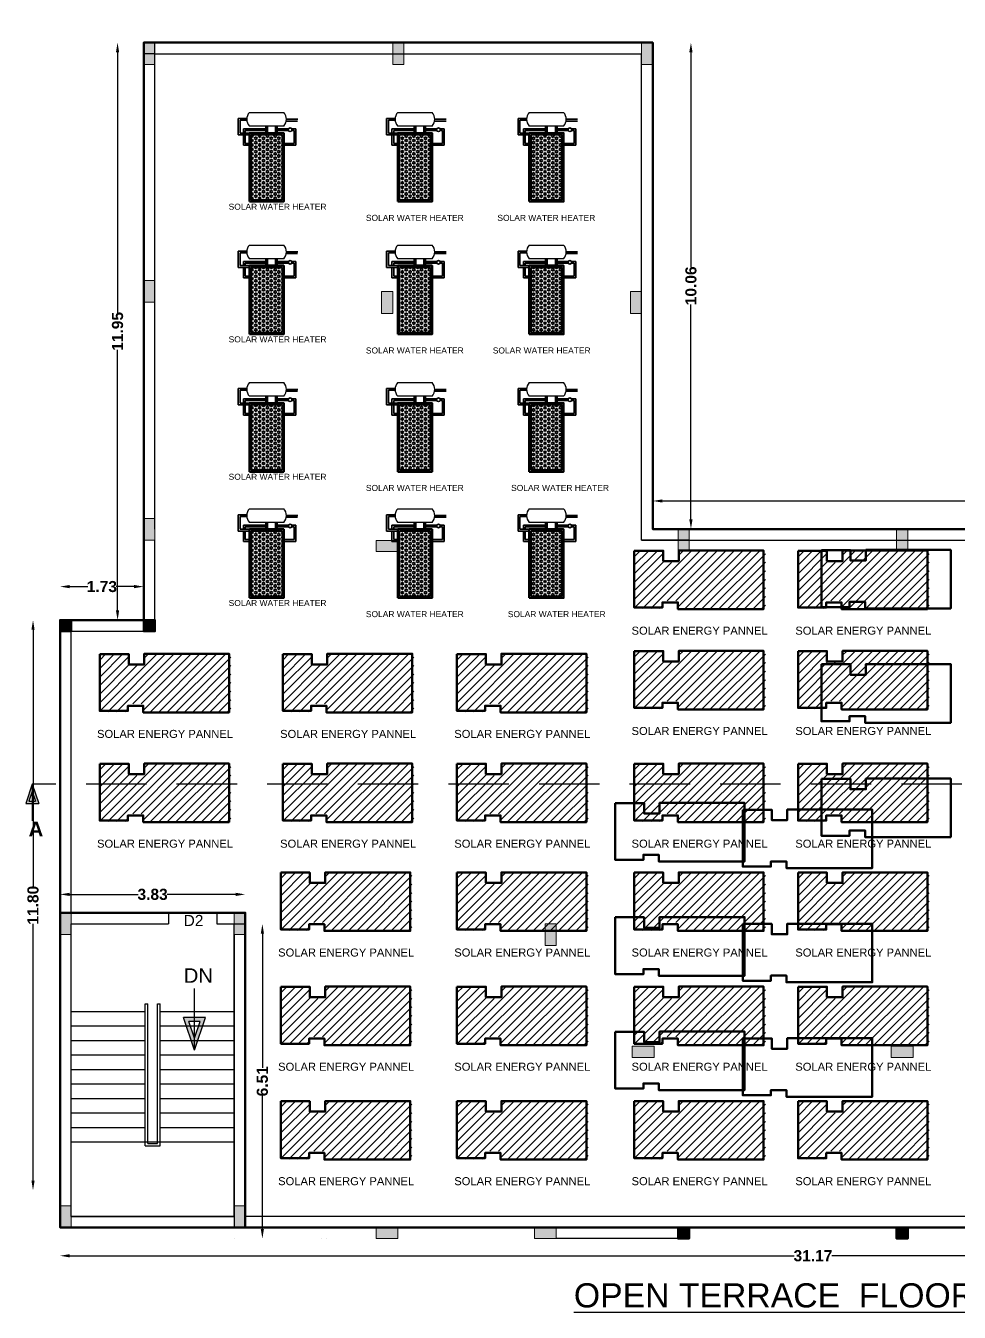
# Model space of a CAD drawing. Header units: metres. Extents: x 515 to 706, y -4 to 163.
# Drawn here: x 605.23 to 624.55, y 122.02 to 148.64 of the extents above; entities that cross this region are included whole.
import ezdxf

# ---------------------------------------------------------------- set-up
doc = ezdxf.new("R2010")
doc.units = ezdxf.units.M
doc.header["$MEASUREMENT"] = 0
doc.linetypes.add('DASHED2', pattern=[0.375, 0.25, -0.125])
for name, color, linetype, lineweight in [('BLK_1_FLR_3_ROOF_AREA', 7, 'Continuous', 30), ('BLK_1_STAIR_HEADROOM', 7, 'Continuous', 30), ('SOLAR_WATER_HEATER', 1, 'Continuous', 13)]:
    doc.layers.add(name, color=color, linetype=linetype, lineweight=lineweight)
doc.layers.add('SOLAR_PANEL', color=3, linetype='Continuous')
doc.styles.add('PDF Swiss721BT-RomanCondensed', font='arial.ttf')
doc.styles.add('style1', font='swisse.ttf', dxfattribs={"height": 1})
doc.styles.add('Swiss Bold', font='swissb.ttf')
doc.styles.add('working', font='arialbd.ttf', dxfattribs={"height": 0.23})
doc.dimstyles.new('new model', dxfattribs={"dimtxt": 0.23, "dimasz": 0.2, "dimexe": 0.1, "dimexo": 0.1, "dimgap": 0, "dimtad": 0, "dimzin": 1, "dimdsep": 46, "dimtxsty": 'working', "dimcen": 0.09, "dimse1": 1, "dimse2": 1, "dimclrd": 256, "dimclrt": 256, "dimadec": 1, "dimazin": 0, "dimtfac": 1, "dimtofl": 0, "dimtmove": 0, "dimatfit": 3, "dimfxl": 0, "dimtolj": 1, "dimtzin": 0, "dimlwd": -1, "dimlwe": -1, "dimarcsym": 0})

# ---------------------------------------------------------------- blocks, each defined once
blk = doc.blocks.new('YU')
at = {"lineweight": 35}
h = blk.add_hatch(dxfattribs=at)
h.set_pattern_fill('HEX', color=153, scale=0.26082, angle=90, style=0)
h.set_pattern_definition([(360, (-115.534627, -63.65724), (0, 0.056469186), [0.0326025, -0.065205]), (120, (-115.534627, -63.65724), (-0.04890375, -0.028234593), [0.0326025, -0.065205]), (60, (-115.502024, -63.65724), (-0.04890375, 0.028234593), [0.0326025, -0.065205])])
h.paths.add_polyline_path([(0.043, 1.695), (0.826, 1.695), (0.826, 0.043), (0.043, 0.043)])
at = {"color": 225, "lineweight": 35}
for p, q in [((-0.286, 2.107), (-0.066, 2.107)), ((-0.286, 2.107), (-0.286, 1.695)), ((-0.24, 2.064), (-0.066, 2.064)), ((-0.24, 2.064), (-0.24, 1.739)), ((0.937, 2.087), (1.223, 2.087)), ((0.937, 2.043), (1.222, 2.043)), ((-0.286, 1.695), (0, 1.695)), ((-0.24, 1.739), (0, 1.739)), ((-0.151, 1.845), (0.411, 1.845)), ((-0.151, 1.845), (-0.151, 1.739)), ((-0.151, 1.695), (-0.151, 1.433)), ((-0.105, 1.801), (0.411, 1.801)), ((-0.105, 1.801), (-0.105, 1.739)), ((-0.105, 1.695), (-0.105, 1.476)), ((0.411, 1.739), (0.411, 1.913)), ((0.454, 1.739), (0.454, 1.913)), ((0.66, 1.739), (0.66, 1.913)), ((0.704, 1.739), (0.704, 1.913)), ((0.704, 1.845), (0.99, 1.845)), ((0.704, 1.801), (0.989, 1.801)), ((1.071, 1.845), (1.179, 1.845)), ((1.072, 1.801), (1.133, 1.801)), ((1.133, 1.801), (1.133, 1.739)), ((1.133, 1.801), (1.133, 1.476)), ((1.179, 1.845), (1.179, 1.739)), ((1.179, 1.801), (1.179, 1.433)), ((-0.151, 1.433), (0, 1.433)), ((-0.105, 1.476), (0, 1.476)), ((1.133, 1.476), (0.869, 1.476)), ((1.179, 1.433), (0.869, 1.433))]:
    blk.add_line(p, q, dxfattribs=at)
at = {"color": 200}
for p, q in [((0, 2.26), (0.869, 2.26)), ((0.869, 1.913), (0, 1.913))]:
    blk.add_line(p, q, dxfattribs=at)
at = {"color": 65, "lineweight": 35}
for p, q in [((0, 1.739), (0.869, 1.739)), ((0, 0), (0, 1.739)), ((0.043, 1.695), (0.826, 1.695)), ((0.043, 0.043), (0.043, 1.695)), ((0.826, 1.695), (0.826, 0.043)), ((0.869, 1.739), (0.869, 0)), ((0.869, 0), (0, 0)), ((0.826, 0.043), (0.043, 0.043))]:
    blk.add_line(p, q, dxfattribs=at)
at = {"color": 225, "lineweight": 35}
blk.add_circle((1.03, 1.822), 0.0463, dxfattribs=at)
at = {"color": 200}
for centre, start, end in [((0.191, 2.087), 137.7449, 222.2551), ((0.678, 2.087), 317.7449, 42.2551)]:
    blk.add_arc(centre, 0.259, start, end, dxfattribs=at)
blk = doc.blocks.new('*D779')
for p, q in [((605.378, 136.141), (605.378, 130.823)), ((605.378, 124.743), (605.378, 130.06))]:
    blk.add_line(p, q)
at = {"lineweight": 40}
for points in [[(605.345, 136.141), (605.411, 136.141), (605.378, 136.341)], [(605.345, 124.743), (605.411, 124.743), (605.378, 124.543)]]:
    blk.add_solid(points, dxfattribs=at)
at = {"layer": 'Defpoints', "color": 0, "lineweight": 40}
for p in [(605.937, 136.341), (605.378, 124.543), (605.936, 124.543)]:
    blk.add_point(p, dxfattribs=at)
at = {"lineweight": 30, "insert": (605.378, 130.442), "char_height": 0.23, "attachment_point": 5, "rotation": 90, "style": 'working'}
blk.add_mtext('\\A1;11.80', dxfattribs=at)
blk = doc.blocks.new('*D780')
for p, q in [((606.137, 137.034), (606.51, 137.034)), ((607.47, 137.034), (607.096, 137.034))]:
    blk.add_line(p, q)
at = {"lineweight": 40}
for points in [[(606.137, 137.068), (606.137, 137.001), (605.937, 137.034)], [(607.47, 137.068), (607.47, 137.001), (607.67, 137.034)]]:
    blk.add_solid(points, dxfattribs=at)
at = {"layer": 'Defpoints', "color": 0, "lineweight": 40}
for p in [(607.67, 137.034), (605.937, 136.341), (607.67, 136.341)]:
    blk.add_point(p, dxfattribs=at)
at = {"lineweight": 30, "insert": (606.803, 137.034), "char_height": 0.23, "attachment_point": 5, "style": 'working'}
blk.add_mtext('\\A1;1.73', dxfattribs=at)
blk = doc.blocks.new('*D781')
for p, q in [((607.128, 148.09), (607.128, 142.7)), ((607.128, 136.541), (607.128, 141.931))]:
    blk.add_line(p, q)
at = {"lineweight": 40}
for points in [[(607.095, 148.09), (607.161, 148.09), (607.128, 148.29)], [(607.095, 136.541), (607.161, 136.541), (607.128, 136.341)]]:
    blk.add_solid(points, dxfattribs=at)
at = {"layer": 'Defpoints', "color": 0, "lineweight": 40}
for p in [(607.67, 148.29), (607.128, 136.341), (607.67, 136.341)]:
    blk.add_point(p, dxfattribs=at)
at = {"lineweight": 30, "insert": (607.128, 142.315), "char_height": 0.23, "attachment_point": 5, "rotation": 90, "style": 'working'}
blk.add_mtext('\\A1;11.95', dxfattribs=at)
blk = doc.blocks.new('*D782')
for p, q in [((607.87, 149.126), (612.555, 149.126)), ((618.004, 149.126), (613.319, 149.126))]:
    blk.add_line(p, q)
at = {"lineweight": 40}
for points in [[(607.87, 149.159), (607.87, 149.093), (607.67, 149.126)], [(618.004, 149.159), (618.004, 149.093), (618.204, 149.126)]]:
    blk.add_solid(points, dxfattribs=at)
at = {"layer": 'Defpoints', "color": 0, "lineweight": 40}
for p in [(618.204, 149.126), (607.67, 148.29), (618.204, 148.29)]:
    blk.add_point(p, dxfattribs=at)
at = {"lineweight": 30, "insert": (612.937, 149.126), "char_height": 0.23, "attachment_point": 5, "style": 'working'}
blk.add_mtext('\\A1;10.53', dxfattribs=at)
blk = doc.blocks.new('*D783')
for p, q in [((618.995, 148.09), (618.995, 143.641)), ((618.995, 138.425), (618.995, 142.874))]:
    blk.add_line(p, q)
at = {"lineweight": 40}
for points in [[(618.961, 148.09), (619.028, 148.09), (618.995, 148.29)], [(618.961, 138.425), (619.028, 138.425), (618.995, 138.225)]]:
    blk.add_solid(points, dxfattribs=at)
at = {"layer": 'Defpoints', "color": 0, "lineweight": 40}
for p in [(618.204, 148.29), (618.204, 138.225), (618.995, 138.225)]:
    blk.add_point(p, dxfattribs=at)
at = {"lineweight": 30, "insert": (618.995, 143.257), "char_height": 0.23, "attachment_point": 5, "rotation": 90, "style": 'working'}
blk.add_mtext('\\A1;10.06', dxfattribs=at)
blk = doc.blocks.new('*D784')
for p, q in [((618.404, 138.806), (624.905, 138.806)), ((632.169, 138.806), (625.669, 138.806))]:
    blk.add_line(p, q)
at = {"lineweight": 40}
for points in [[(618.404, 138.839), (618.404, 138.773), (618.204, 138.806)], [(632.169, 138.839), (632.169, 138.773), (632.369, 138.806)]]:
    blk.add_solid(points, dxfattribs=at)
at = {"layer": 'Defpoints', "color": 0, "lineweight": 40}
for p in [(632.369, 138.806), (618.204, 138.225), (632.369, 138.225)]:
    blk.add_point(p, dxfattribs=at)
at = {"lineweight": 30, "insert": (625.287, 138.806), "char_height": 0.23, "attachment_point": 5, "style": 'working'}
blk.add_mtext('\\A1;14.17', dxfattribs=at)
blk = doc.blocks.new('*D540')
for p, q in [((606.136, 123.189), (621.132, 123.189)), ((636.904, 123.189), (621.909, 123.189))]:
    blk.add_line(p, q)
at = {"lineweight": 40}
for points in [[(606.136, 123.222), (606.136, 123.156), (605.936, 123.189)], [(636.904, 123.222), (636.904, 123.156), (637.104, 123.189)]]:
    blk.add_solid(points, dxfattribs=at)
at = {"layer": 'Defpoints', "color": 0, "lineweight": 40}
for p in [(605.936, 123.775), (637.104, 123.775), (637.104, 123.189)]:
    blk.add_point(p, dxfattribs=at)
at = {"lineweight": 30, "insert": (621.52, 123.189), "char_height": 0.23, "attachment_point": 5, "style": 'working'}
blk.add_mtext('\\A1;31.17', dxfattribs=at)
blk = doc.blocks.new('*D541')
for p, q in [((606.137, 130.666), (607.554, 130.666)), ((609.57, 130.666), (608.153, 130.666))]:
    blk.add_line(p, q)
at = {"lineweight": 40}
for points in [[(606.137, 130.7), (606.137, 130.633), (605.937, 130.666)], [(609.57, 130.7), (609.57, 130.633), (609.77, 130.666)]]:
    blk.add_solid(points, dxfattribs=at)
at = {"layer": 'Defpoints', "color": 0, "lineweight": 40}
for p in [(609.77, 130.666), (605.937, 130.286), (609.77, 130.286)]:
    blk.add_point(p, dxfattribs=at)
at = {"lineweight": 30, "insert": (607.853, 130.666), "char_height": 0.23, "attachment_point": 5, "style": 'working'}
blk.add_mtext('\\A1;3.83', dxfattribs=at)
blk = doc.blocks.new('*D542')
for p, q in [((610.125, 129.856), (610.125, 127.08)), ((610.125, 123.745), (610.125, 126.521))]:
    blk.add_line(p, q)
at = {"lineweight": 40}
for points in [[(610.092, 129.856), (610.158, 129.856), (610.125, 130.056)], [(610.092, 123.745), (610.158, 123.745), (610.125, 123.545)]]:
    blk.add_solid(points, dxfattribs=at)
at = {"layer": 'Defpoints', "color": 0, "lineweight": 40}
for p in [(609.54, 130.056), (609.54, 123.545), (610.125, 123.545)]:
    blk.add_point(p, dxfattribs=at)
at = {"lineweight": 30, "insert": (610.125, 126.8), "char_height": 0.23, "attachment_point": 5, "rotation": 90, "style": 'working'}
blk.add_mtext('\\A1;6.51', dxfattribs=at)
blk = doc.blocks.new('sfdfds')
at = {"lineweight": 15}
h = blk.add_hatch(color=1, dxfattribs=at)
h.dxf.hatch_style = 1
h.paths.add_polyline_path([(788.142, -179.821), (788.592, -179.821), (788.592, -179.591), (788.142, -179.591)])
at = {"color": 1, "lineweight": 15}
blk.add_lwpolyline([(788.142, -179.821), (788.592, -179.821), (788.592, -179.591), (788.142, -179.591)], close=True, dxfattribs=at)
blk = doc.blocks.new('0.23x 0.23')
at = {"lineweight": 50}
h = blk.add_hatch(color=1, dxfattribs=at)
h.dxf.hatch_style = 1
h.paths.add_polyline_path([(780.034, -174.426), (780.264, -174.426), (780.264, -174.196), (780.034, -174.196)])
at = {"color": 1, "lineweight": 50}
blk.add_lwpolyline([(780.034, -174.426), (780.264, -174.426), (780.264, -174.196), (780.034, -174.196)], close=True, dxfattribs=at)

msp = doc.modelspace()

# ---------------------------------------------------------------- hatches: boundary and pattern name
at = {"lineweight": 30}
h = msp.add_hatch(dxfattribs=at)
h.set_pattern_fill('ANSI31', color=256)
h.set_pattern_definition([(45, (-234.75265, 84.46088), (-0.088388348, 0.088388348), [])])
h.paths.add_polyline_path([(618.42009, 136.74276), (618.74244, 136.74273), (618.74242, 136.5808), (620.53606, 136.5806), (620.5362, 137.77636), (618.74256, 137.77656), (618.74253, 137.53634), (618.42018, 137.53638), (618.42021, 137.7766), (617.82233, 137.77666), (617.82219, 136.5809), (618.42007, 136.58084)])
h = msp.add_hatch(dxfattribs=at)
h.set_pattern_fill('ANSI31', color=256)
h.set_pattern_definition([(45, (-231.3639, 84.46088), (-0.088388348, 0.088388348), [])])
h.paths.add_polyline_path([(621.80884, 136.74276), (622.13119, 136.74273), (622.13117, 136.5808), (623.92481, 136.5806), (623.92494, 137.77636), (622.1313, 137.77656), (622.13128, 137.53634), (621.80893, 137.53638), (621.80895, 137.7766), (621.21107, 137.77666), (621.21094, 136.5809), (621.80882, 136.58084)])
h = msp.add_hatch(dxfattribs=at)
h.set_pattern_fill('ANSI31', color=256)
h.set_pattern_definition([(45, (-245.81574, 82.32445), (-0.088388348, 0.088388348), [])])
h.paths.add_polyline_path([(607.357, 134.60634), (607.67935, 134.6063), (607.67933, 134.44437), (609.47297, 134.44417), (609.4731, 135.63993), (607.67946, 135.64013), (607.67944, 135.39991), (607.35709, 135.39995), (607.35711, 135.64017), (606.75923, 135.64024), (606.7591, 134.44448), (607.35698, 134.44441)])
h = msp.add_hatch(dxfattribs=at)
h.set_pattern_fill('ANSI31', color=256)
h.set_pattern_definition([(45, (-242.02652, 82.32445), (-0.088388348, 0.088388348), [])])
h.paths.add_polyline_path([(611.14622, 134.60634), (611.46857, 134.6063), (611.46855, 134.44437), (613.26219, 134.44417), (613.26233, 135.63993), (611.46869, 135.64013), (611.46866, 135.39991), (611.14631, 135.39995), (611.14634, 135.64017), (610.54846, 135.64024), (610.54832, 134.44448), (611.1462, 134.44441)])
h = msp.add_hatch(dxfattribs=at)
h.set_pattern_fill('ANSI31', color=256)
h.set_pattern_definition([(45, (-238.42213, 82.32445), (-0.088388348, 0.088388348), [])])
h.paths.add_polyline_path([(614.75061, 134.60634), (615.07296, 134.6063), (615.07294, 134.44437), (616.86658, 134.44417), (616.86671, 135.63993), (615.07307, 135.64013), (615.07305, 135.39991), (614.7507, 135.39995), (614.75072, 135.64017), (614.15284, 135.64024), (614.15271, 134.44448), (614.75059, 134.44441)])
h = msp.add_hatch(dxfattribs=at)
h.set_pattern_fill('ANSI31', color=256)
h.set_pattern_definition([(45, (-234.75265, 82.38557), (-0.088388348, 0.088388348), [])])
h.paths.add_polyline_path([(618.42009, 134.66745), (618.74244, 134.66742), (618.74242, 134.50549), (620.53606, 134.50529), (620.5362, 135.70105), (618.74256, 135.70125), (618.74253, 135.46103), (618.42018, 135.46107), (618.42021, 135.70129), (617.82233, 135.70135), (617.82219, 134.50559), (618.42007, 134.50552)])
h = msp.add_hatch(dxfattribs=at)
h.set_pattern_fill('ANSI31', color=256)
h.set_pattern_definition([(45, (-231.3639, 82.38557), (-0.088388348, 0.088388348), [])])
h.paths.add_polyline_path([(621.80884, 134.66745), (622.13119, 134.66742), (622.13117, 134.50549), (623.92481, 134.50529), (623.92494, 135.70105), (622.1313, 135.70125), (622.13128, 135.46103), (621.80893, 135.46107), (621.80895, 135.70129), (621.21107, 135.70135), (621.21094, 134.50559), (621.80882, 134.50552)])
h = msp.add_hatch(dxfattribs=at)
h.set_pattern_fill('ANSI31', color=256)
h.set_pattern_definition([(45, (-245.81574, 80.05348), (-0.088388348, 0.088388348), [])])
h.paths.add_polyline_path([(607.357, 132.33537), (607.67935, 132.33533), (607.67933, 132.1734), (609.47297, 132.1732), (609.4731, 133.36896), (607.67946, 133.36916), (607.67944, 133.12895), (607.35709, 133.12898), (607.35711, 133.3692), (606.75923, 133.36927), (606.7591, 132.17351), (607.35698, 132.17344)])
h = msp.add_hatch(dxfattribs=at)
h.set_pattern_fill('ANSI31', color=256)
h.set_pattern_definition([(45, (-242.02652, 80.05348), (-0.088388348, 0.088388348), [])])
h.paths.add_polyline_path([(611.14622, 132.33537), (611.46857, 132.33533), (611.46855, 132.1734), (613.26219, 132.1732), (613.26233, 133.36896), (611.46869, 133.36916), (611.46866, 133.12895), (611.14631, 133.12898), (611.14634, 133.3692), (610.54846, 133.36927), (610.54832, 132.17351), (611.1462, 132.17344)])
h = msp.add_hatch(dxfattribs=at)
h.set_pattern_fill('ANSI31', color=256)
h.set_pattern_definition([(45, (-238.42213, 80.05348), (-0.088388348, 0.088388348), [])])
h.paths.add_polyline_path([(614.75061, 132.33537), (615.07296, 132.33533), (615.07294, 132.1734), (616.86658, 132.1732), (616.86671, 133.36896), (615.07307, 133.36916), (615.07305, 133.12895), (614.7507, 133.12898), (614.75072, 133.3692), (614.15284, 133.36927), (614.15271, 132.17351), (614.75059, 132.17344)])
h = msp.add_hatch(dxfattribs=at)
h.set_pattern_fill('ANSI31', color=256)
h.set_pattern_definition([(45, (-234.75265, 80.05348), (-0.088388348, 0.088388348), [])])
h.paths.add_polyline_path([(618.42009, 132.33537), (618.74244, 132.33533), (618.74242, 132.1734), (620.53606, 132.1732), (620.5362, 133.36896), (618.74256, 133.36916), (618.74253, 133.12895), (618.42018, 133.12898), (618.42021, 133.3692), (617.82233, 133.36927), (617.82219, 132.17351), (618.42007, 132.17344)])
h = msp.add_hatch(dxfattribs=at)
h.set_pattern_fill('ANSI31', color=256)
h.set_pattern_definition([(45, (-231.3639, 80.05348), (-0.088388348, 0.088388348), [])])
h.paths.add_polyline_path([(621.80884, 132.33537), (622.13119, 132.33533), (622.13117, 132.1734), (623.92481, 132.1732), (623.92494, 133.36896), (622.1313, 133.36916), (622.13128, 133.12895), (621.80893, 133.12898), (621.80895, 133.3692), (621.21107, 133.36927), (621.21094, 132.17351), (621.80882, 132.17344)])
at = {"lineweight": 30, "ltscale": 0.25}
h = msp.add_hatch(color=256, dxfattribs=at)
h.paths.add_polyline_path([(605.36261, 132.94447), (605.22762, 132.54827), (605.49759, 132.54827)])
h.paths.add_polyline_path([(605.36261, 132.7971), (605.29402, 132.5958), (605.43119, 132.5958)], flags=16)
at = {"lineweight": 30}
h = msp.add_hatch(dxfattribs=at)
h.set_pattern_fill('ANSI31', color=256)
h.set_pattern_definition([(45, (-242.06772, 77.80144), (-0.088388348, 0.088388348), [])])
h.paths.add_polyline_path([(611.10501, 130.08333), (611.42736, 130.08329), (611.42735, 129.92136), (613.22099, 129.92116), (613.22112, 131.11692), (611.42748, 131.11712), (611.42745, 130.8769), (611.1051, 130.87694), (611.10513, 131.11716), (610.50725, 131.11723), (610.50712, 129.92147), (611.105, 129.9214)])
h = msp.add_hatch(dxfattribs=at)
h.set_pattern_fill('ANSI31', color=256)
h.set_pattern_definition([(45, (-238.42213, 77.80144), (-0.088388348, 0.088388348), [])])
h.paths.add_polyline_path([(614.75061, 130.08333), (615.07296, 130.08329), (615.07294, 129.92136), (616.86658, 129.92116), (616.86671, 131.11692), (615.07307, 131.11712), (615.07305, 130.8769), (614.7507, 130.87694), (614.75072, 131.11716), (614.15284, 131.11723), (614.15271, 129.92147), (614.75059, 129.9214)])
h = msp.add_hatch(dxfattribs=at)
h.set_pattern_fill('ANSI31', color=256)
h.set_pattern_definition([(45, (-234.75265, 77.80144), (-0.088388348, 0.088388348), [])])
h.paths.add_polyline_path([(618.42009, 130.08333), (618.74244, 130.08329), (618.74242, 129.92136), (620.53606, 129.92116), (620.5362, 131.11692), (618.74256, 131.11712), (618.74253, 130.8769), (618.42018, 130.87694), (618.42021, 131.11716), (617.82233, 131.11723), (617.82219, 129.92147), (618.42007, 129.9214)])
h = msp.add_hatch(dxfattribs=at)
h.set_pattern_fill('ANSI31', color=256)
h.set_pattern_definition([(45, (-231.3639, 77.80144), (-0.088388348, 0.088388348), [])])
h.paths.add_polyline_path([(621.80884, 130.08333), (622.13119, 130.08329), (622.13117, 129.92136), (623.92481, 129.92116), (623.92494, 131.11692), (622.1313, 131.11712), (622.13128, 130.8769), (621.80893, 130.87694), (621.80895, 131.11716), (621.21107, 131.11723), (621.21094, 129.92147), (621.80882, 129.9214)])
h = msp.add_hatch(dxfattribs=at)
h.set_pattern_fill('ANSI31', color=256)
h.set_pattern_definition([(45, (-242.06772, 75.43842), (-0.088388348, 0.088388348), [])])
h.paths.add_polyline_path([(611.10501, 127.72031), (611.42736, 127.72027), (611.42735, 127.55834), (613.22099, 127.55814), (613.22112, 128.7539), (611.42748, 128.7541), (611.42745, 128.51388), (611.1051, 128.51392), (611.10513, 128.75414), (610.50725, 128.75421), (610.50712, 127.55845), (611.105, 127.55838)])
h = msp.add_hatch(dxfattribs=at)
h.set_pattern_fill('ANSI31', color=256)
h.set_pattern_definition([(45, (-238.42213, 75.43842), (-0.088388348, 0.088388348), [])])
h.paths.add_polyline_path([(614.75061, 127.72031), (615.07296, 127.72027), (615.07294, 127.55834), (616.86658, 127.55814), (616.86671, 128.7539), (615.07307, 128.7541), (615.07305, 128.51388), (614.7507, 128.51392), (614.75072, 128.75414), (614.15284, 128.75421), (614.15271, 127.55845), (614.75059, 127.55838)])
h = msp.add_hatch(dxfattribs=at)
h.set_pattern_fill('ANSI31', color=256)
h.set_pattern_definition([(45, (-234.75265, 75.43842), (-0.088388348, 0.088388348), [])])
h.paths.add_polyline_path([(618.42009, 127.72031), (618.74244, 127.72027), (618.74242, 127.55834), (620.53606, 127.55814), (620.5362, 128.7539), (618.74256, 128.7541), (618.74253, 128.51388), (618.42018, 128.51392), (618.42021, 128.75414), (617.82233, 128.75421), (617.82219, 127.55845), (618.42007, 127.55838)])
h = msp.add_hatch(dxfattribs=at)
h.set_pattern_fill('ANSI31', color=256)
h.set_pattern_definition([(45, (-231.3639, 75.43842), (-0.088388348, 0.088388348), [])])
h.paths.add_polyline_path([(621.80884, 127.72031), (622.13119, 127.72027), (622.13117, 127.55834), (623.92481, 127.55814), (623.92494, 128.7539), (622.1313, 128.7541), (622.13128, 128.51388), (621.80893, 128.51392), (621.80895, 128.75414), (621.21107, 128.75421), (621.21094, 127.55845), (621.80882, 127.55838)])
at = {"lineweight": 30, "ltscale": 0.25}
h = msp.add_hatch(color=256, dxfattribs=at)
h.paths.add_polyline_path([(608.72225, 127.44493), (608.95088, 128.11599), (608.49362, 128.11599)])
h.paths.add_polyline_path([(608.72225, 127.69453), (608.83842, 128.0355), (608.60609, 128.0355)], flags=16)
at = {"lineweight": 30}
h = msp.add_hatch(dxfattribs=at)
h.set_pattern_fill('ANSI31', color=256)
h.set_pattern_definition([(45, (-242.06772, 73.07031), (-0.088388348, 0.088388348), [])])
h.paths.add_polyline_path([(611.10501, 125.35219), (611.42736, 125.35216), (611.42735, 125.19023), (613.22099, 125.19002), (613.22112, 126.38578), (611.42748, 126.38599), (611.42745, 126.14577), (611.1051, 126.1458), (611.10513, 126.38602), (610.50725, 126.38609), (610.50712, 125.19033), (611.105, 125.19026)])
h = msp.add_hatch(dxfattribs=at)
h.set_pattern_fill('ANSI31', color=256)
h.set_pattern_definition([(45, (-238.42213, 73.07031), (-0.088388348, 0.088388348), [])])
h.paths.add_polyline_path([(614.75061, 125.35219), (615.07296, 125.35216), (615.07294, 125.19023), (616.86658, 125.19002), (616.86671, 126.38578), (615.07307, 126.38599), (615.07305, 126.14577), (614.7507, 126.1458), (614.75072, 126.38602), (614.15284, 126.38609), (614.15271, 125.19033), (614.75059, 125.19026)])
h = msp.add_hatch(dxfattribs=at)
h.set_pattern_fill('ANSI31', color=256)
h.set_pattern_definition([(45, (-234.75265, 73.07031), (-0.088388348, 0.088388348), [])])
h.paths.add_polyline_path([(618.42009, 125.35219), (618.74244, 125.35216), (618.74242, 125.19023), (620.53606, 125.19002), (620.5362, 126.38578), (618.74256, 126.38599), (618.74253, 126.14577), (618.42018, 126.1458), (618.42021, 126.38602), (617.82233, 126.38609), (617.82219, 125.19033), (618.42007, 125.19026)])
h = msp.add_hatch(dxfattribs=at)
h.set_pattern_fill('ANSI31', color=256)
h.set_pattern_definition([(45, (-231.3639, 73.07031), (-0.088388348, 0.088388348), [])])
h.paths.add_polyline_path([(621.80884, 125.35219), (622.13119, 125.35216), (622.13117, 125.19023), (623.92481, 125.19002), (623.92494, 126.38578), (622.1313, 126.38599), (622.13128, 126.14577), (621.80893, 126.1458), (621.80895, 126.38602), (621.21107, 126.38609), (621.21094, 125.19033), (621.80882, 125.19026)])

# ---------------------------------------------------------------- linework, layer by layer
at = {"lineweight": 30, "ltscale": 0.125}
for p, q in [((617.97427, 148.28983), (617.97427, 148.28983)), ((618.20431, 138.6198), (618.20427, 148.28983)), ((607.89967, 138.22501), (607.89967, 148.06468)), ((607.89967, 148.05984), (617.97427, 148.05983)), ((617.97432, 137.99501), (617.97427, 148.05983)), ((618.20425, 138.22501), (632.75962, 138.22501)), ((607.89967, 136.11078), (607.89967, 137.99501)), ((617.97425, 137.99501), (632.75962, 137.99501)), ((618.95781, 137.9949), (617.97443, 137.9949)), ((612.59217, 137.7649), (612.59217, 137.7649)), ((606.16648, 130.2861), (606.1665, 136.11079)), ((606.1665, 136.11079), (607.89967, 136.11078)), ((608.18386, 130.29106), (608.18386, 130.0561)), ((609.18386, 130.29107), (609.18386, 130.0561)), ((609.53979, 124.00461), (609.53979, 130.05609)), ((609.53996, 129.82599), (609.53996, 123.77452)), ((605.93646, 123.77461), (605.93647, 128.53609)), ((607.69979, 128.40017), (607.75091, 128.40017)), ((607.69979, 125.46128), (607.69979, 128.40017)), ((607.75091, 125.51239), (607.75091, 128.40017)), ((607.95535, 128.40017), (608.00646, 128.40017)), ((607.95535, 125.51239), (607.95535, 128.40017)), ((608.00646, 125.46128), (608.00646, 128.40017)), ((607.69979, 128.23795), (606.16646, 128.23795)), ((609.53979, 128.23795), (608.00646, 128.23795)), ((607.69979, 127.93795), (606.16646, 127.93795)), ((609.53979, 127.93795), (608.00646, 127.93795)), ((607.69979, 127.63795), (606.16646, 127.63795)), ((609.53979, 127.63795), (608.00646, 127.63795)), ((607.69979, 127.33795), (606.16646, 127.33795)), ((609.53979, 127.33795), (608.00646, 127.33795)), ((607.69979, 127.03795), (606.16646, 127.03795)), ((609.53979, 127.03795), (608.00646, 127.03795)), ((607.69979, 126.73795), (606.16646, 126.73795)), ((609.53979, 126.73795), (608.00646, 126.73795)), ((607.69979, 126.43795), (606.16646, 126.43795)), ((609.53979, 126.43795), (608.00646, 126.43795)), ((607.69979, 126.13795), (606.16646, 126.13795)), ((609.53979, 126.13795), (608.00646, 126.13795)), ((607.69979, 125.83795), (606.16646, 125.83795)), ((609.53979, 125.83795), (608.00646, 125.83795)), ((609.53979, 125.53795), (606.16646, 125.53795)), ((607.69979, 125.46128), (608.00646, 125.46128)), ((607.75091, 125.51239), (607.95535, 125.51239)), ((606.16646, 124.00461), (609.53979, 124.00461)), ((606.16646, 123.77461), (609.76978, 123.77461)), ((609.53996, 123.54452), (609.53996, 123.54451)), ((611.33996, 123.54452), (611.33996, 123.54451)), ((611.45996, 123.54452), (611.45996, 123.54451)), ((615.97448, 123.77453), (615.97447, 123.77453))]:
    msp.add_line(p, q, dxfattribs=at)
at = {"lineweight": 30}
for p, q in [((605.36261, 132.94447), (605.22762, 132.54827)), ((605.36261, 132.94447), (605.36261, 132.19061)), ((605.36261, 132.94447), (605.49759, 132.54827)), ((605.36261, 132.7971), (605.29402, 132.5958)), ((605.29402, 132.5958), (605.43119, 132.5958)), ((605.36261, 132.7971), (605.43119, 132.5958)), ((605.22762, 132.54827), (605.49759, 132.54827)), ((606.16646, 130.2861), (608.18386, 130.2861)), ((609.18386, 130.28609), (609.76978, 130.28609)), ((609.53979, 130.28609), (609.53979, 130.28611)), ((606.16646, 130.0561), (608.18386, 130.0561)), ((609.18386, 130.0561), (609.77048, 130.0561)), ((609.53996, 130.05599), (609.53996, 130.056)), ((608.72225, 127.44493), (608.72225, 128.72178)), ((608.72225, 127.44493), (608.49362, 128.11599)), ((608.95088, 128.11599), (608.49362, 128.11599)), ((608.72225, 127.69453), (608.60609, 128.0355)), ((608.83842, 128.0355), (608.60609, 128.0355)), ((608.72225, 127.44493), (608.95088, 128.11599)), ((608.72225, 127.69453), (608.83842, 128.0355)), ((618.78112, 123.77453), (609.53996, 123.77452)), ((618.78112, 123.54453), (616.20447, 123.54453))]:
    msp.add_line(p, q, dxfattribs=at)
at = {"linetype": 'DASHED2', "lineweight": 30, "ltscale": 5}
msp.add_line((637.72596, 132.94447), (605.36261, 132.94447), dxfattribs=at)
at = {"lineweight": 30}
for points in [[(605.93646, 124.54279), (605.9365, 136.34079), (607.66967, 136.34078), (607.66967, 148.28984), (618.20427, 148.28983), (618.20425, 138.22501)], [(606.16648, 128.23795), (606.16648, 130.0561)]]:
    msp.add_lwpolyline(points, dxfattribs=at)
for points in [[(607.66985, 148.28984), (607.66985, 148.06468), (607.89995, 148.06468), (607.89995, 148.28984)], [(617.82232, 137.77618), (617.82232, 136.59916), (618.40541, 136.59916), (618.40541, 136.70651), (618.7238, 136.70651), (618.7238, 136.56849), (620.49992, 136.56849), (620.49992, 137.78001), (618.74298, 137.78001), (618.74298, 137.56148), (618.42075, 137.56148), (618.42075, 137.77618)], [(621.21106, 137.77618), (621.21106, 136.59916), (621.79415, 136.59916), (621.79415, 136.70651), (622.11255, 136.70651), (622.11255, 136.56849), (623.88867, 136.56849), (623.88867, 137.78001), (622.13173, 137.78001), (622.13173, 137.56148), (621.80949, 137.56148), (621.80949, 137.77618)], [(606.75922, 135.63976), (606.75922, 134.46274), (607.34231, 134.46274), (607.34231, 134.57009), (607.66071, 134.57009), (607.66071, 134.43207), (609.43683, 134.43207), (609.43683, 135.64359), (607.67989, 135.64359), (607.67989, 135.42505), (607.35766, 135.42505), (607.35766, 135.63976)], [(610.54845, 135.63976), (610.54845, 134.46274), (611.13154, 134.46274), (611.13154, 134.57009), (611.44994, 134.57009), (611.44994, 134.43207), (613.22606, 134.43207), (613.22606, 135.64359), (611.46912, 135.64359), (611.46912, 135.42505), (611.14688, 135.42505), (611.14688, 135.63976)], [(614.15283, 135.63976), (614.15283, 134.46274), (614.73592, 134.46274), (614.73592, 134.57009), (615.05432, 134.57009), (615.05432, 134.43207), (616.83044, 134.43207), (616.83044, 135.64359), (615.0735, 135.64359), (615.0735, 135.42505), (614.75127, 135.42505), (614.75127, 135.63976)], [(617.82232, 135.70087), (617.82232, 134.52385), (618.40541, 134.52385), (618.40541, 134.6312), (618.7238, 134.6312), (618.7238, 134.49318), (620.49992, 134.49318), (620.49992, 135.7047), (618.74298, 135.7047), (618.74298, 135.48617), (618.42075, 135.48617), (618.42075, 135.70087)], [(621.21106, 135.70087), (621.21106, 134.52385), (621.79415, 134.52385), (621.79415, 134.6312), (622.11255, 134.6312), (622.11255, 134.49318), (623.88867, 134.49318), (623.88867, 135.7047), (622.13173, 135.7047), (622.13173, 135.48617), (621.80949, 135.48617), (621.80949, 135.70087)], [(606.75922, 133.36879), (606.75922, 132.19177), (607.34231, 132.19177), (607.34231, 132.29912), (607.66071, 132.29912), (607.66071, 132.1611), (609.43683, 132.1611), (609.43683, 133.37262), (607.67989, 133.37262), (607.67989, 133.15408), (607.35766, 133.15408), (607.35766, 133.36879)], [(610.54845, 133.36879), (610.54845, 132.19177), (611.13154, 132.19177), (611.13154, 132.29912), (611.44994, 132.29912), (611.44994, 132.1611), (613.22606, 132.1611), (613.22606, 133.37262), (611.46912, 133.37262), (611.46912, 133.15408), (611.14688, 133.15408), (611.14688, 133.36879)], [(614.15283, 133.36879), (614.15283, 132.19177), (614.73592, 132.19177), (614.73592, 132.29912), (615.05432, 132.29912), (615.05432, 132.1611), (616.83044, 132.1611), (616.83044, 133.37262), (615.0735, 133.37262), (615.0735, 133.15408), (614.75127, 133.15408), (614.75127, 133.36879)], [(617.82232, 133.36879), (617.82232, 132.19177), (618.40541, 132.19177), (618.40541, 132.29912), (618.7238, 132.29912), (618.7238, 132.1611), (620.49992, 132.1611), (620.49992, 133.37262), (618.74298, 133.37262), (618.74298, 133.15408), (618.42075, 133.15408), (618.42075, 133.36879)], [(621.21106, 133.36879), (621.21106, 132.19177), (621.79415, 132.19177), (621.79415, 132.29912), (622.11255, 132.29912), (622.11255, 132.1611), (623.88867, 132.1611), (623.88867, 133.37262), (622.13173, 133.37262), (622.13173, 133.15408), (621.80949, 133.15408), (621.80949, 133.36879)], [(610.50724, 131.11675), (610.50724, 129.93973), (611.09033, 129.93973), (611.09033, 130.04708), (611.40873, 130.04708), (611.40873, 129.90906), (613.18485, 129.90906), (613.18485, 131.12058), (611.42791, 131.12058), (611.42791, 130.90204), (611.10567, 130.90204), (611.10567, 131.11675)], [(614.15283, 131.11675), (614.15283, 129.93973), (614.73592, 129.93973), (614.73592, 130.04708), (615.05432, 130.04708), (615.05432, 129.90906), (616.83044, 129.90906), (616.83044, 131.12058), (615.0735, 131.12058), (615.0735, 130.90204), (614.75127, 130.90204), (614.75127, 131.11675)], [(617.82232, 131.11675), (617.82232, 129.93973), (618.40541, 129.93973), (618.40541, 130.04708), (618.7238, 130.04708), (618.7238, 129.90906), (620.49992, 129.90906), (620.49992, 131.12058), (618.74298, 131.12058), (618.74298, 130.90204), (618.42075, 130.90204), (618.42075, 131.11675)], [(621.21106, 131.11675), (621.21106, 129.93973), (621.79415, 129.93973), (621.79415, 130.04708), (622.11255, 130.04708), (622.11255, 129.90906), (623.88867, 129.90906), (623.88867, 131.12058), (622.13173, 131.12058), (622.13173, 130.90204), (621.80949, 130.90204), (621.80949, 131.11675)], [(610.50724, 128.75372), (610.50724, 127.57671), (611.09033, 127.57671), (611.09033, 127.68406), (611.40873, 127.68406), (611.40873, 127.54603), (613.18485, 127.54603), (613.18485, 128.75756), (611.42791, 128.75756), (611.42791, 128.53902), (611.10567, 128.53902), (611.10567, 128.75372)], [(614.15283, 128.75372), (614.15283, 127.57671), (614.73592, 127.57671), (614.73592, 127.68406), (615.05432, 127.68406), (615.05432, 127.54603), (616.83044, 127.54603), (616.83044, 128.75756), (615.0735, 128.75756), (615.0735, 128.53902), (614.75127, 128.53902), (614.75127, 128.75372)], [(617.82232, 128.75372), (617.82232, 127.57671), (618.40541, 127.57671), (618.40541, 127.68406), (618.7238, 127.68406), (618.7238, 127.54603), (620.49992, 127.54603), (620.49992, 128.75756), (618.74298, 128.75756), (618.74298, 128.53902), (618.42075, 128.53902), (618.42075, 128.75372)], [(621.21106, 128.75372), (621.21106, 127.57671), (621.79415, 127.57671), (621.79415, 127.68406), (622.11255, 127.68406), (622.11255, 127.54603), (623.88867, 127.54603), (623.88867, 128.75756), (622.13173, 128.75756), (622.13173, 128.53902), (621.80949, 128.53902), (621.80949, 128.75372)], [(610.50724, 126.38561), (610.50724, 125.20859), (611.09033, 125.20859), (611.09033, 125.31594), (611.40873, 125.31594), (611.40873, 125.17792), (613.18485, 125.17792), (613.18485, 126.38944), (611.42791, 126.38944), (611.42791, 126.17091), (611.10567, 126.17091), (611.10567, 126.38561)], [(614.15283, 126.38561), (614.15283, 125.20859), (614.73592, 125.20859), (614.73592, 125.31594), (615.05432, 125.31594), (615.05432, 125.17792), (616.83044, 125.17792), (616.83044, 126.38944), (615.0735, 126.38944), (615.0735, 126.17091), (614.75127, 126.17091), (614.75127, 126.38561)], [(617.82232, 126.38561), (617.82232, 125.20859), (618.40541, 125.20859), (618.40541, 125.31594), (618.7238, 125.31594), (618.7238, 125.17792), (620.49992, 125.17792), (620.49992, 126.38944), (618.74298, 126.38944), (618.74298, 126.17091), (618.42075, 126.17091), (618.42075, 126.38561)], [(621.21106, 126.38561), (621.21106, 125.20859), (621.79415, 125.20859), (621.79415, 125.31594), (622.11255, 125.31594), (622.11255, 125.17792), (623.88867, 125.17792), (623.88867, 126.38944), (622.13173, 126.38944), (622.13173, 126.17091), (621.80949, 126.17091), (621.80949, 126.38561)]]:
    msp.add_lwpolyline(points, close=True, dxfattribs=at)
at = {"lineweight": 30, "ltscale": 0.125}
for points in [[(632.4542, 123.77464), (616.43428, 123.77464), (605.93646, 123.77461), (605.93648, 128.53609)], [(609.53979, 124.00462), (606.16646, 124.00461), (606.16648, 128.53609)], [(632.45419, 124.00465), (609.76978, 124.0047)]]:
    msp.add_lwpolyline(points, dxfattribs=at)
at = {"layer": 'BLK_1_FLR_3_ROOF_AREA', "color": 54, "lineweight": 53}
msp.add_lwpolyline([(637.10432, 142.75474), (637.10428, 123.7745), (632.45433, 123.77448), (605.93656, 123.77446), (605.9366, 136.34068), (607.66973, 136.34068), (607.66977, 148.28969), (618.20437, 148.28969), (618.20435, 138.22485), (632.34426, 138.22474), (632.34423, 142.75474)], close=True, dxfattribs=at)
at = {"layer": 'BLK_1_STAIR_HEADROOM', "color": 1, "lineweight": 50}
msp.add_lwpolyline([(605.93656, 123.77446), (609.76988, 123.77446), (609.76988, 130.28582), (605.93656, 130.28582)], close=True, dxfattribs=at)
at = {"layer": 'SOLAR_PANEL', "color": 3, "lineweight": 53}
for points in [[(617.82223, 137.77613), (617.82223, 136.59911), (618.40532, 136.59911), (618.40532, 136.70647), (618.72372, 136.70647), (618.72372, 136.56844), (620.49984, 136.56844), (620.49984, 137.77997), (618.7429, 137.77997), (618.7429, 137.56143), (618.42067, 137.56143), (618.42067, 137.77613)], [(621.21098, 137.77613), (621.21098, 136.59911), (621.79407, 136.59911), (621.79407, 136.70647), (622.11247, 136.70647), (622.11247, 136.56844), (623.88859, 136.56844), (623.88859, 137.77997), (622.13165, 137.77997), (622.13165, 137.56143), (621.80941, 137.56143), (621.80941, 137.77613)], [(621.69603, 137.78918), (621.69603, 136.61217), (622.27912, 136.61217), (622.27912, 136.71952), (622.59752, 136.71952), (622.59752, 136.58149), (624.37364, 136.58149), (624.37364, 137.79302), (622.6167, 137.79302), (622.6167, 137.57448), (622.29447, 137.57448), (622.29447, 137.78918)], [(606.75914, 135.63971), (606.75914, 134.46269), (607.34223, 134.46269), (607.34223, 134.57004), (607.66063, 134.57004), (607.66063, 134.43202), (609.43675, 134.43202), (609.43675, 135.64354), (607.67981, 135.64354), (607.67981, 135.425), (607.35757, 135.425), (607.35757, 135.63971)], [(610.54837, 135.63971), (610.54837, 134.46269), (611.13145, 134.46269), (611.13145, 134.57004), (611.44985, 134.57004), (611.44985, 134.43202), (613.22597, 134.43202), (613.22597, 135.64354), (611.46903, 135.64354), (611.46903, 135.425), (611.1468, 135.425), (611.1468, 135.63971)], [(614.15275, 135.63971), (614.15275, 134.46269), (614.73584, 134.46269), (614.73584, 134.57004), (615.05424, 134.57004), (615.05424, 134.43202), (616.83036, 134.43202), (616.83036, 135.64354), (615.07342, 135.64354), (615.07342, 135.425), (614.75118, 135.425), (614.75118, 135.63971)], [(617.82223, 135.70082), (617.82223, 134.5238), (618.40532, 134.5238), (618.40532, 134.63115), (618.72372, 134.63115), (618.72372, 134.49313), (620.49984, 134.49313), (620.49984, 135.70465), (618.7429, 135.70465), (618.7429, 135.48612), (618.42067, 135.48612), (618.42067, 135.70082)], [(621.21098, 135.70082), (621.21098, 134.5238), (621.79407, 134.5238), (621.79407, 134.63115), (622.11247, 134.63115), (622.11247, 134.49313), (623.88859, 134.49313), (623.88859, 135.70465), (622.13165, 135.70465), (622.13165, 135.48612), (621.80941, 135.48612), (621.80941, 135.70082)], [(621.69603, 135.42616), (621.69603, 134.24914), (622.27912, 134.24914), (622.27912, 134.35649), (622.59752, 134.35649), (622.59752, 134.21847), (624.37364, 134.21847), (624.37364, 135.42999), (622.6167, 135.42999), (622.6167, 135.21146), (622.29447, 135.21146), (622.29447, 135.42616)], [(606.75914, 133.36874), (606.75914, 132.19172), (607.34223, 132.19172), (607.34223, 132.29907), (607.66063, 132.29907), (607.66063, 132.16105), (609.43675, 132.16105), (609.43675, 133.37257), (607.67981, 133.37257), (607.67981, 133.15404), (607.35757, 133.15404), (607.35757, 133.36874)], [(610.54837, 133.36874), (610.54837, 132.19172), (611.13145, 132.19172), (611.13145, 132.29907), (611.44985, 132.29907), (611.44985, 132.16105), (613.22597, 132.16105), (613.22597, 133.37257), (611.46903, 133.37257), (611.46903, 133.15404), (611.1468, 133.15404), (611.1468, 133.36874)], [(614.15275, 133.36874), (614.15275, 132.19172), (614.73584, 132.19172), (614.73584, 132.29907), (615.05424, 132.29907), (615.05424, 132.16105), (616.83036, 132.16105), (616.83036, 133.37257), (615.07342, 133.37257), (615.07342, 133.15404), (614.75118, 133.15404), (614.75118, 133.36874)], [(617.82223, 133.36874), (617.82223, 132.19172), (618.40532, 132.19172), (618.40532, 132.29907), (618.72372, 132.29907), (618.72372, 132.16105), (620.49984, 132.16105), (620.49984, 133.37257), (618.7429, 133.37257), (618.7429, 133.15404), (618.42067, 133.15404), (618.42067, 133.36874)], [(621.21098, 133.36874), (621.21098, 132.19172), (621.79407, 132.19172), (621.79407, 132.29907), (622.11247, 132.29907), (622.11247, 132.16105), (623.88859, 132.16105), (623.88859, 133.37257), (622.13165, 133.37257), (622.13165, 133.15404), (621.80941, 133.15404), (621.80941, 133.36874)], [(621.69603, 133.05805), (621.69603, 131.88103), (622.27912, 131.88103), (622.27912, 131.98838), (622.59752, 131.98838), (622.59752, 131.85036), (624.37364, 131.85036), (624.37364, 133.06188), (622.6167, 133.06188), (622.6167, 132.84335), (622.29447, 132.84335), (622.29447, 133.05805)], [(617.42686, 132.55499), (617.42686, 131.37797), (618.00995, 131.37797), (618.00995, 131.48532), (618.32835, 131.48532), (618.32835, 131.3473), (620.10447, 131.3473), (620.10447, 132.55882), (618.34753, 132.55882), (618.34753, 132.34029), (618.02529, 132.34029), (618.02529, 132.55499)], [(620.06806, 132.4184), (620.06806, 131.24138), (620.65115, 131.24138), (620.65115, 131.34873), (620.96955, 131.34873), (620.96955, 131.21071), (622.74567, 131.21071), (622.74567, 132.42223), (620.98873, 132.42223), (620.98873, 132.2037), (620.66649, 132.2037), (620.66649, 132.4184)], [(610.50716, 131.1167), (610.50716, 129.93968), (611.09025, 129.93968), (611.09025, 130.04703), (611.40864, 130.04703), (611.40864, 129.90901), (613.18476, 129.90901), (613.18476, 131.12053), (611.42783, 131.12053), (611.42783, 130.90199), (611.10559, 130.90199), (611.10559, 131.1167)], [(614.15275, 131.1167), (614.15275, 129.93968), (614.73584, 129.93968), (614.73584, 130.04703), (615.05424, 130.04703), (615.05424, 129.90901), (616.83036, 129.90901), (616.83036, 131.12053), (615.07342, 131.12053), (615.07342, 130.90199), (614.75118, 130.90199), (614.75118, 131.1167)], [(617.82223, 131.1167), (617.82223, 129.93968), (618.40532, 129.93968), (618.40532, 130.04703), (618.72372, 130.04703), (618.72372, 129.90901), (620.49984, 129.90901), (620.49984, 131.12053), (618.7429, 131.12053), (618.7429, 130.90199), (618.42067, 130.90199), (618.42067, 131.1167)], [(621.21098, 131.1167), (621.21098, 129.93968), (621.79407, 129.93968), (621.79407, 130.04703), (622.11247, 130.04703), (622.11247, 129.90901), (623.88859, 129.90901), (623.88859, 131.12053), (622.13165, 131.12053), (622.13165, 130.90199), (621.80941, 130.90199), (621.80941, 131.1167)], [(617.42686, 130.19197), (617.42686, 129.01495), (618.00995, 129.01495), (618.00995, 129.1223), (618.32835, 129.1223), (618.32835, 128.98428), (620.10447, 128.98428), (620.10447, 130.1958), (618.34753, 130.1958), (618.34753, 129.97727), (618.02529, 129.97727), (618.02529, 130.19197)], [(620.06806, 130.05538), (620.06806, 128.87836), (620.65115, 128.87836), (620.65115, 128.98571), (620.96955, 128.98571), (620.96955, 128.84769), (622.74567, 128.84769), (622.74567, 130.05921), (620.98873, 130.05921), (620.98873, 129.84067), (620.66649, 129.84067), (620.66649, 130.05538)], [(610.50716, 128.75367), (610.50716, 127.57666), (611.09025, 127.57666), (611.09025, 127.68401), (611.40864, 127.68401), (611.40864, 127.54599), (613.18476, 127.54599), (613.18476, 128.75751), (611.42783, 128.75751), (611.42783, 128.53897), (611.10559, 128.53897), (611.10559, 128.75367)], [(614.15275, 128.75367), (614.15275, 127.57666), (614.73584, 127.57666), (614.73584, 127.68401), (615.05424, 127.68401), (615.05424, 127.54599), (616.83036, 127.54599), (616.83036, 128.75751), (615.07342, 128.75751), (615.07342, 128.53897), (614.75118, 128.53897), (614.75118, 128.75367)], [(617.82223, 128.75367), (617.82223, 127.57666), (618.40532, 127.57666), (618.40532, 127.68401), (618.72372, 127.68401), (618.72372, 127.54599), (620.49984, 127.54599), (620.49984, 128.75751), (618.7429, 128.75751), (618.7429, 128.53897), (618.42067, 128.53897), (618.42067, 128.75367)], [(621.21098, 128.75367), (621.21098, 127.57666), (621.79407, 127.57666), (621.79407, 127.68401), (622.11247, 127.68401), (622.11247, 127.54599), (623.88859, 127.54599), (623.88859, 128.75751), (622.13165, 128.75751), (622.13165, 128.53897), (621.80941, 128.53897), (621.80941, 128.75367)], [(617.42686, 127.82385), (617.42686, 126.64684), (618.00995, 126.64684), (618.00995, 126.75419), (618.32835, 126.75419), (618.32835, 126.61616), (620.10447, 126.61616), (620.10447, 127.82769), (618.34753, 127.82769), (618.34753, 127.60915), (618.02529, 127.60915), (618.02529, 127.82385)], [(620.06806, 127.68726), (620.06806, 126.51024), (620.65115, 126.51024), (620.65115, 126.6176), (620.96955, 126.6176), (620.96955, 126.47957), (622.74567, 126.47957), (622.74567, 127.69109), (620.98873, 127.69109), (620.98873, 127.47256), (620.66649, 127.47256), (620.66649, 127.68726)], [(610.50716, 126.38556), (610.50716, 125.20854), (611.09025, 125.20854), (611.09025, 125.31589), (611.40864, 125.31589), (611.40864, 125.17787), (613.18476, 125.17787), (613.18476, 126.38939), (611.42783, 126.38939), (611.42783, 126.17086), (611.10559, 126.17086), (611.10559, 126.38556)], [(614.15275, 126.38556), (614.15275, 125.20854), (614.73584, 125.20854), (614.73584, 125.31589), (615.05424, 125.31589), (615.05424, 125.17787), (616.83036, 125.17787), (616.83036, 126.38939), (615.07342, 126.38939), (615.07342, 126.17086), (614.75118, 126.17086), (614.75118, 126.38556)], [(617.82223, 126.38556), (617.82223, 125.20854), (618.40532, 125.20854), (618.40532, 125.31589), (618.72372, 125.31589), (618.72372, 125.17787), (620.49984, 125.17787), (620.49984, 126.38939), (618.7429, 126.38939), (618.7429, 126.17086), (618.42067, 126.17086), (618.42067, 126.38556)], [(621.21098, 126.38556), (621.21098, 125.20854), (621.79407, 125.20854), (621.79407, 125.31589), (622.11247, 125.31589), (622.11247, 125.17787), (623.88859, 125.17787), (623.88859, 126.38939), (622.13165, 126.38939), (622.13165, 126.17086), (621.80941, 126.17086), (621.80941, 126.38556)]]:
    msp.add_lwpolyline(points, close=True, dxfattribs=at)
at = {"layer": 'SOLAR_WATER_HEATER', "color": 1, "lineweight": 50}
for points in [[(609.85766, 144.99962), (610.5671, 144.99962), (610.5671, 146.41849), (609.85766, 146.41849)], [(612.92838, 144.99962), (613.63781, 144.99962), (613.63781, 146.41849), (612.92838, 146.41849)], [(615.64994, 144.99962), (616.35937, 144.99962), (616.35937, 146.41849), (615.64994, 146.41849)], [(609.85766, 142.25605), (610.5671, 142.25605), (610.5671, 143.67491), (609.85766, 143.67491)], [(612.92838, 142.25605), (613.63781, 142.25605), (613.63781, 143.67491), (612.92838, 143.67491)], [(615.64994, 142.25605), (616.35937, 142.25605), (616.35937, 143.67491), (615.64994, 143.67491)], [(609.85766, 139.41229), (610.5671, 139.41229), (610.5671, 140.83115), (609.85766, 140.83115)], [(612.92838, 139.41229), (613.63781, 139.41229), (613.63781, 140.83115), (612.92838, 140.83115)], [(615.64994, 139.41229), (616.35937, 139.41229), (616.35937, 140.83115), (615.64994, 140.83115)], [(609.85766, 136.80112), (610.5671, 136.80112), (610.5671, 138.21998), (609.85766, 138.21998)], [(612.92838, 136.80112), (613.63781, 136.80112), (613.63781, 138.21998), (612.92838, 138.21998)], [(615.64994, 136.80112), (616.35937, 136.80112), (616.35937, 138.21998), (615.64994, 138.21998)]]:
    msp.add_lwpolyline(points, close=True, dxfattribs=at)

# ---------------------------------------------------------------- block references
at = {"lineweight": 30}
for name, p, rotation in [('sfdfds', (787.49111, 936.43182), 270), ('sfdfds', (792.64316, 936.4319), 270), ('sfdfds', (797.79549, 936.43186), 270), ('sfdfds', (787.49111, 931.50956), 270), ('sfdfds', (792.41335, 931.27946), 270), ('sfdfds', (797.56567, 931.27946), 270), ('sfdfds', (787.49111, 926.58731), 270), ('sfdfds', (798.54896, 926.35725), 270), ('sfdfds', (803.07247, 926.35733), 270), ('0.23x 0.23', (780.36247, 916.3752), 270), ('0.23x 0.23', (782.09564, 916.3752), 270), ('sfdfds', (785.75815, 918.42807), 270), ('sfdfds', (789.36147, 918.42808), 270), ('sfdfds', (795.79555, 918.19797), 270), ('sfdfds', (785.75761, 912.36691), 270), ('sfdfds', (789.36093, 912.36692), 270), ('sfdfds', (-172.38782, 303.36455), 7.03168033408e-05), ('0.23x 0.23', (793.15367, 903.80899), 270), ('0.23x 0.23', (797.67703, 903.80899), 270)]:
    msp.add_blockref(name, p, dxfattribs=dict(at, rotation=rotation))
at = {"lineweight": 30, "xscale": 0.816, "yscale": 0.816, "zscale": 0.816}
for p in [(609.85775, 144.99967), (612.92846, 144.99967), (615.65003, 144.99967), (609.85775, 142.2561), (612.92846, 142.2561), (615.65003, 142.2561), (609.85775, 139.41233), (612.92846, 139.41233), (615.65003, 139.41233), (609.85775, 136.80117), (612.92846, 136.80117), (615.65003, 136.80117)]:
    msp.add_blockref('YU', p, dxfattribs=at)
at = {"lineweight": 30}
for p in [(-175.66477, 317.58114), (-170.36026, 307.11558), (-165.00085, 307.1156), (-175.66477, 303.36551)]:
    msp.add_blockref('sfdfds', p, dxfattribs=at)

# ---------------------------------------------------------------- texts
at = {"lineweight": 30, "ltscale": 5, "style": 'style1'}
for p in [(609.42682, 144.83129), (612.26772, 144.60118), (614.98928, 144.60118), (609.42682, 142.08772), (612.26772, 141.85761), (614.89331, 141.85761), (609.42682, 139.24395), (612.26772, 139.01385), (615.2734, 139.01385), (609.42682, 136.63279), (612.26772, 136.40268), (615.2049, 136.40268)]:
    msp.add_text('SOLAR WATER HEATER', height=0.124848, dxfattribs=at).set_placement(p)
at = {"linetype": 'Continuous', "lineweight": 30, "ltscale": 5, "style": 'style1'}
for p in [(617.76602, 136.04027), (621.15476, 136.04027), (606.70292, 133.90385), (610.49215, 133.90385), (614.09653, 133.90385), (617.76602, 133.96496), (621.15476, 133.96496), (606.70292, 131.63288), (610.49215, 131.63288), (614.09653, 131.63288), (617.76602, 131.63288), (621.15476, 131.63288), (610.45094, 129.38084), (614.09653, 129.38084), (617.76602, 129.38084), (621.15476, 129.38084), (610.45094, 127.01782), (614.09653, 127.01782), (617.76602, 127.01782), (621.15476, 127.01782), (610.45094, 124.6497), (614.09653, 124.6497), (617.76602, 124.6497), (621.15476, 124.6497)]:
    msp.add_text('SOLAR ENERGY PANNEL', height=0.1656, dxfattribs=at).set_placement(p)
at = {"lineweight": 30, "insert": (605.58916, 131.86918), "char_height": 0.3, "width": 4.6721052, "attachment_point": 9, "style": 'Swiss Bold'}
msp.add_mtext('\\A1;A', dxfattribs=at)
at = {"lineweight": 30, "ltscale": 0.125, "attachment_point": 1, "style": 'PDF Swiss721BT-RomanCondensed'}
for s, width, insert, char_height in [('D2', 0.0527571, (608.49445, 130.2413), 0.23), ('{\\LOPEN TERRACE  FLOOR PLAN }', 10.5853241, (616.57188, 122.6204), 0.5)]:
    msp.add_mtext_dynamic_manual_height_columns(s, width=width, gutter_width=1.15, heights=[0], dxfattribs=dict(at, insert=insert, char_height=char_height))
at = {"lineweight": 30, "insert": (608.49727, 129.1368), "char_height": 0.3, "attachment_point": 1, "style": 'PDF Swiss721BT-RomanCondensed'}
msp.add_mtext_dynamic_manual_height_columns('DN', width=9.5603696, gutter_width=58.69565, heights=[0], dxfattribs=at)

# ---------------------------------------------------------------- dimensions: what is measured, and where the dimension line sits
at = {"lineweight": 30}
for base, p1, p2, picture, middle in [((618.20427, 149.12608), (607.66967, 148.28984), (618.20427, 148.28983), '*D782', (612.93697, 149.12608)), ((632.36931, 138.80616), (618.20425, 138.22501), (632.36931, 138.22484), '*D784', (625.28678, 138.80616)), ((607.66967, 137.03438), (605.9365, 136.34079), (607.66967, 136.34078), '*D780', (606.80308, 137.03438)), ((609.76978, 130.6665), (605.937, 130.28621), (609.76978, 130.28621), '*D541', (607.85339, 130.6665)), ((637.10447, 123.18884), (605.93646, 123.77473), (637.10447, 123.77474), '*D540', (621.52047, 123.18884))]:
    dim = msp.add_linear_dim(base=base, p1=p1, p2=p2, dimstyle='new model', override={"dimpost": '\\X'}, dxfattribs=at)
    dim.commit()
    dim.dimension.update_dxf_attribs({"geometry": picture, "text_midpoint": middle})
for base, p1, p2, picture, middle in [((607.12803, 136.34078), (607.66967, 148.28984), (607.66967, 136.34078), '*D781', (607.12803, 142.31531)), ((618.99471, 138.22501), (618.20427, 148.28983), (618.20425, 138.22501), '*D783', (618.99471, 143.25742)), ((605.37787, 124.54279), (605.9365, 136.34079), (605.93646, 124.54279), '*D779', (605.37787, 130.44179)), ((610.12492, 123.54463), (609.5405, 130.05611), (609.53996, 123.54463), '*D542', (610.12492, 126.80037))]:
    dim = msp.add_linear_dim(base=base, p1=p1, p2=p2, angle=90, dimstyle='new model', override={"dimpost": '\\X'}, dxfattribs=at)
    dim.commit()
    dim.dimension.update_dxf_attribs({"geometry": picture, "text_midpoint": middle})

doc.saveas('drawing.dxf')
